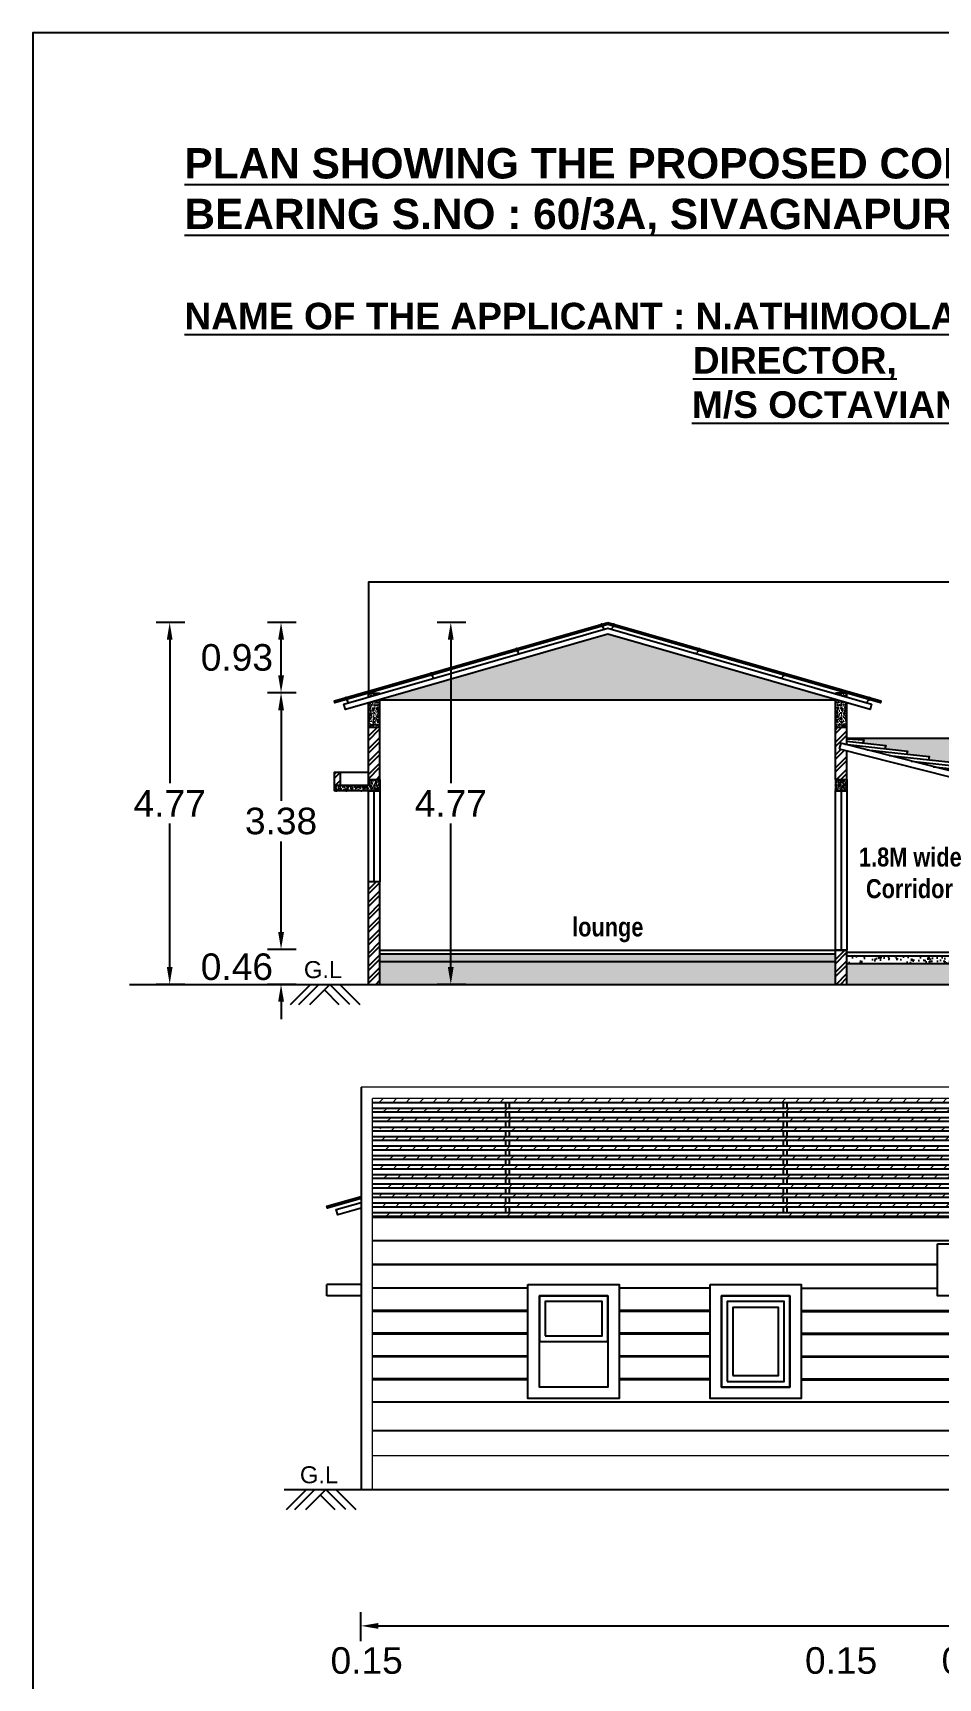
# Model space of a CAD drawing. Header units: metres. Extents: x 3715 to 4596, y 2418 to 2709.
# Drawn here: x 4030.44 to 4042.37, y 2626.97 to 2648.64 of the extents above; entities that cross this region are included whole.
import ezdxf

# ---------------------------------------------------------------- set-up
doc = ezdxf.new("R2010")
doc.units = ezdxf.units.M
doc.header["$MEASUREMENT"] = 0
doc.layers.add('BLK_5_HT_OF_BLDG', color=5, linetype='Continuous')
doc.styles.add('Inner font', font='arial.ttf')
doc.styles.get("Standard").update_dxf_attribs({"font": 'arial.ttf'})
doc.dimstyles.get("Standard").update_dxf_attribs({"dimtxt": 0.35, "dimasz": 0.23, "dimexe": 0.18, "dimexo": 0.0625, "dimgap": 0.09, "dimtad": 0, "dimtih": 1, "dimtoh": 1, "dimzin": 0, "dimdsep": 46, "dimtxsty": 'Standard', "dimcen": 0.09, "dimadec": 0, "dimazin": 0, "dimtfac": 1, "dimtofl": 0, "dimtmove": 2, "dimatfit": 3, "dimfxl": 0, "dimtolj": 1, "dimtzin": 0, "dimarcsym": 0})
pattern_1 = [(50, (-7728.6587, 88984.82795), (0.071726247563, -0.00627523052), [0.00749999999, -0.082499999916]), (355, (-7728.6587, 88984.82795), (-0.01387512832, 0.075219150664), [0.005999999994, -0.06599999993]), (100.451, (-7728.65272, 88984.82743), (0.05785137855, 0.06894357781), [0.00637401574, -0.070114173157]), (46.1842, (-7728.6587, 88984.84795), (0.10672403174, -0.01655209759), [0.01124999999, -0.12374999987]), (96.6356, (-7728.64981, 88984.84657), (0.09346623395, 0.09741163608), [0.00956102361, -0.10517125973]), (351.184, (-7728.6587, 88984.84795), (0.09346638015, 0.09741146363), [0.00899999999, -0.0989999999]), (21, (-7728.6487, 88984.84295), (0.05969089751, -0.040262015123), [0.00749999999, -0.082499999916]), (326, (-7728.6487, 88984.84295), (0.0243315072, 0.07251494722), [0.005999999994, -0.06599999993]), (71.4514, (-7728.643725, 88984.8396), (0.084022240375, 0.032253093556), [0.00637401574, -0.070114173157]), (37.5, (-7728.6587, 88984.827953), (0.0012159855305, 0.033289385349), [0, -0.065199999933, 0, -0.066999999931, 0, -0.066249999932]), (7.5, (-7728.6587, 88984.827953), (0.026306953717, 0.039441171148), [0, -0.038199999961, 0, -0.063699999935, 0, -0.025249999974]), (327.5, (-7728.681, 88984.827953), (0.053382124027, -0.0022554110184), [0, -0.024999999974, 0, -0.07799999992, 0, -0.103499999894]), (317.5, (-7728.691, 88984.827953), (0.05831857529, 0.01001042953), [0, -0.032499999967, 0, -0.051799999947, 0, -0.073499999925])]
pattern_2 = [(50, (-9413.20213, 1919.58267), (0.2151780548, -0.0188256405), [0.0225, -0.2475]), (355, (-9413.20213, 1919.58267), (-0.0416254, 0.22565764), [0.018, -0.198]), (100.4514445, (-9413.1842, 1919.5811), (0.173552654, 0.2068319973), [0.0191220576, -0.2103426336]), (46.1842, (-9413.20213, 1919.64267), (0.320172399, -0.049655784), [0.03375, -0.37125]), (96.6356355, (-9413.17544, 1919.63853), (0.280398584, 0.29223558), [0.0286831026, -0.315514128]), (351.184164, (-9413.20213, 1919.64267), (0.2803985835, 0.29223558), [0.027, -0.297]), (21, (-9413.17213, 1919.62767), (0.1790721156, -0.1207856672), [0.0225, -0.2475]), (326, (-9413.17213, 1919.62767), (0.0729945996, 0.2175450135), [0.018, -0.198]), (71.4514447, (-9413.1572, 1919.6176), (0.252066713, 0.096759346), [0.019122057, -0.2103426336]), (37.5, (-9413.202125, 1919.58267), (0.0036479566, 0.09986815615), [0, -0.1956, 0, -0.201, 0, -0.19875]), (7.5, (-9413.20213, 1919.58267), (0.0789208612, 0.1183235136), [0, -0.1146, 0, -0.1911, 0, -0.07575]), (327.5, (-9413.269025, 1919.58267), (0.16014673085, -0.0067664615), [0, -0.075, 0, -0.234, 0, -0.3105]), (317.5, (-9413.29903, 1919.58267), (0.1749558508, 0.0300314947), [0, -0.0975, 0, -0.1554, 0, -0.2205])]
pattern_3 = [(45, (-9747.39556, 1903.74948), (-0.0883883476, 0.0883883476), [])]

# ---------------------------------------------------------------- blocks, each defined once
blk = doc.blocks.new('z1')
at = {"lineweight": 13}
for p, q in [((-26, 39), (-37, 42)), ((-26, 36), (-36, 39)), ((-25, 33), (-36, 37)), ((-25, 30), (-36, 34)), ((-25, 28), (-35, 31)), ((-24, 25), (-35, 29)), ((-24, 22), (-34, 26)), ((-23, 20), (-34, 23)), ((-23, 17), (-34, 21)), ((-23, 14), (-33, 18)), ((-22, 12), (-33, 15))]:
    blk.add_line(p, q, dxfattribs=at)
for points in [[(12, -79, 0.414214), (23, -87), (43, -84, -0.414214), (55, -93), (5, -100), (5, -100), (5, -100), (5, -100), (5, -100), (55, -93), (55, -93), (55, -93), (5, -100), (-7, -21, 0.414214), (-18, -13), (-38, -16, -0.414214), (-49, -7), (0, 0), (12, -79)], [(-21, 52), (-21, 52, 0.207522), (-32, 57), (-32, 54), (-36, 54), (-36, 56, 0.207499), (-45, 49), (-45, 49)]]:
    blk.add_lwpolyline(points, format="xyb", dxfattribs=at)
for points in [[(-48, 48), (-19, 53), (-18, 48), (-47, 43)], [(57, -92), (57, -92)]]:
    blk.add_lwpolyline(points, close=True, dxfattribs=at)
blk.add_lwpolyline([(-37, 45), (-25, -34), (-19, -44), (-16, -33), (-27, 46)], dxfattribs=at)
blk = doc.blocks.new('A$C65601537')
for p, q in [((-2, 0), (-2, -3)), ((0, 0), (0, -3)), ((-2, -5), (-2, -8)), ((0, -5), (0, -8)), ((-2, -10), (-2, -13)), ((-2, -15), (-2, -18)), ((0, -10), (0, -13)), ((0, -15), (0, -18)), ((-2, -20), (-2, -23)), ((-2, -25), (-2, -28)), ((0, -20), (0, -23)), ((0, -25), (0, -28)), ((-2, -30), (-2, -33)), ((0, -30), (0, -33)), ((-2, -35), (-2, -38)), ((-2, -40), (-2, -43)), ((0, -35), (0, -38)), ((0, -40), (0, -43)), ((-2, -45), (-2, -48)), ((-2, -50), (-2, -53)), ((0, -45), (0, -48)), ((0, -50), (0, -53)), ((-2, -55), (-2, -58)), ((0, -55), (0, -58))]:
    blk.add_line(p, q)
blk = doc.blocks.new('*D16')
at = {"color": 0, "lineweight": -2, "ltscale": 0.1}
for p, q in [((4033.714, 2636.799), (4033.714, 2637.029)), ((4033.914, 2636.569), (4033.534, 2636.569)), ((4033.914, 2636.109), (4033.534, 2636.109)), ((4033.714, 2635.879), (4033.714, 2635.649))]:
    blk.add_line(p, q, dxfattribs=at)
at = {"color": 0, "ltscale": 0.1}
for points in [[(4033.676, 2636.799), (4033.753, 2636.799), (4033.714, 2636.569)], [(4033.676, 2635.879), (4033.753, 2635.879), (4033.714, 2636.109)]]:
    blk.add_solid(points, dxfattribs=at)
at = {"color": 0, "ltscale": 0.1, "insert": (4033.132, 2636.339), "char_height": 0.35, "attachment_point": 5}
blk.add_mtext('\\A1;0.46', dxfattribs=at)
blk = doc.blocks.new('*D17')
at = {"color": 0, "lineweight": -2, "ltscale": 0.1}
for p, q in [((4033.914, 2639.95), (4033.534, 2639.95)), ((4033.714, 2639.72), (4033.714, 2638.528)), ((4033.714, 2636.799), (4033.714, 2637.991)), ((4033.914, 2636.569), (4033.534, 2636.569))]:
    blk.add_line(p, q, dxfattribs=at)
at = {"color": 0, "ltscale": 0.1}
for points in [[(4033.676, 2639.72), (4033.753, 2639.72), (4033.714, 2639.95)], [(4033.676, 2636.799), (4033.753, 2636.799), (4033.714, 2636.569)]]:
    blk.add_solid(points, dxfattribs=at)
at = {"color": 0, "ltscale": 0.1, "insert": (4033.714, 2638.259), "char_height": 0.35, "attachment_point": 5}
blk.add_mtext('\\A1;3.38', dxfattribs=at)
blk = doc.blocks.new('*D18')
at = {"color": 0, "lineweight": -2, "ltscale": 0.1}
for p, q in [((4033.914, 2640.878), (4033.534, 2640.878)), ((4033.714, 2640.18), (4033.714, 2640.648)), ((4033.914, 2639.95), (4033.534, 2639.95))]:
    blk.add_line(p, q, dxfattribs=at)
at = {"color": 0, "ltscale": 0.1}
for points in [[(4033.676, 2640.648), (4033.753, 2640.648), (4033.714, 2640.878)], [(4033.676, 2640.18), (4033.753, 2640.18), (4033.714, 2639.95)]]:
    blk.add_solid(points, dxfattribs=at)
at = {"color": 0, "ltscale": 0.1, "insert": (4033.132, 2640.414), "char_height": 0.35, "attachment_point": 5}
blk.add_mtext('\\A1;0.93', dxfattribs=at)
blk = doc.blocks.new('*D19')
at = {"color": 0, "lineweight": -2, "ltscale": 0.1}
for p, q in [((4032.447, 2640.878), (4032.067, 2640.878)), ((4032.247, 2640.648), (4032.247, 2638.758)), ((4032.247, 2636.339), (4032.247, 2638.228)), ((4032.447, 2636.109), (4032.067, 2636.109))]:
    blk.add_line(p, q, dxfattribs=at)
at = {"color": 0, "ltscale": 0.1}
for points in [[(4032.209, 2640.648), (4032.285, 2640.648), (4032.247, 2640.878)], [(4032.209, 2636.339), (4032.285, 2636.339), (4032.247, 2636.109)]]:
    blk.add_solid(points, dxfattribs=at)
at = {"color": 0, "ltscale": 0.1, "insert": (4032.247, 2638.493), "char_height": 0.35, "attachment_point": 5}
blk.add_mtext('\\A1;4.77', dxfattribs=at)
blk = doc.blocks.new('*D130')
at = {"color": 0, "lineweight": -2, "ltscale": 0.1}
for p, q in [((4034.767, 2626.417), (4034.767, 2626.797)), ((4034.917, 2626.417), (4034.917, 2626.797)), ((4034.537, 2626.617), (4034.307, 2626.617)), ((4035.147, 2626.617), (4035.377, 2626.617))]:
    blk.add_line(p, q, dxfattribs=at)
at = {"color": 0, "ltscale": 0.1}
for points in [[(4034.537, 2626.655), (4034.537, 2626.578), (4034.767, 2626.617)], [(4035.147, 2626.655), (4035.147, 2626.578), (4034.917, 2626.617)]]:
    blk.add_solid(points, dxfattribs=at)
at = {"color": 0, "ltscale": 0.1, "insert": (4034.842, 2627.199), "char_height": 0.35, "attachment_point": 5}
blk.add_mtext('\\A1;0.15', dxfattribs=at)
blk = doc.blocks.new('*D132')
at = {"color": 0, "lineweight": -2, "ltscale": 0.1}
for p, q in [((4041.017, 2626.417), (4041.017, 2626.797)), ((4041.167, 2626.417), (4041.167, 2626.797)), ((4040.787, 2626.617), (4040.557, 2626.617)), ((4041.397, 2626.617), (4041.627, 2626.617))]:
    blk.add_line(p, q, dxfattribs=at)
at = {"color": 0, "ltscale": 0.1}
for points in [[(4040.787, 2626.655), (4040.787, 2626.578), (4041.017, 2626.617)], [(4041.397, 2626.655), (4041.397, 2626.578), (4041.167, 2626.617)]]:
    blk.add_solid(points, dxfattribs=at)
at = {"color": 0, "ltscale": 0.1, "insert": (4041.092, 2627.199), "char_height": 0.35, "attachment_point": 5}
blk.add_mtext('\\A1;0.15', dxfattribs=at)
blk = doc.blocks.new('*D134')
at = {"color": 0, "lineweight": -2, "ltscale": 0.1}
for p, q in [((4042.817, 2626.417), (4042.817, 2626.797)), ((4042.967, 2626.417), (4042.967, 2626.797)), ((4042.587, 2626.617), (4042.357, 2626.617)), ((4043.197, 2626.617), (4043.427, 2626.617))]:
    blk.add_line(p, q, dxfattribs=at)
at = {"color": 0, "ltscale": 0.1}
for points in [[(4042.587, 2626.655), (4042.587, 2626.578), (4042.817, 2626.617)], [(4043.197, 2626.655), (4043.197, 2626.578), (4042.967, 2626.617)]]:
    blk.add_solid(points, dxfattribs=at)
at = {"color": 0, "ltscale": 0.1, "insert": (4042.892, 2627.199), "char_height": 0.35, "attachment_point": 5}
blk.add_mtext('\\A1;0.15', dxfattribs=at)
blk = doc.blocks.new('*D147')
at = {"color": 0, "lineweight": -2, "ltscale": 0.1}
for p, q in [((4034.767, 2627.457), (4034.767, 2627.837)), ((4060.167, 2627.457), (4060.167, 2627.837)), ((4034.997, 2627.657), (4046.784, 2627.657)), ((4059.937, 2627.657), (4048.15, 2627.657))]:
    blk.add_line(p, q, dxfattribs=at)
at = {"color": 0, "ltscale": 0.1}
for points in [[(4034.997, 2627.695), (4034.997, 2627.618), (4034.767, 2627.657)], [(4059.937, 2627.695), (4059.937, 2627.618), (4060.167, 2627.657)]]:
    blk.add_solid(points, dxfattribs=at)
at = {"color": 0, "ltscale": 0.1, "insert": (4047.467, 2627.657), "char_height": 0.35, "attachment_point": 5}
blk.add_mtext('\\A1;25.40', dxfattribs=at)
blk = doc.blocks.new('*D405')
at = {"layer": 'BLK_5_HT_OF_BLDG', "color": 0, "lineweight": -2}
for p, q in [((4036.15, 2640.878), (4035.77, 2640.878)), ((4035.95, 2640.648), (4035.95, 2638.758)), ((4035.95, 2636.339), (4035.95, 2638.228)), ((4036.15, 2636.109), (4035.77, 2636.109))]:
    blk.add_line(p, q, dxfattribs=at)
at = {"layer": 'BLK_5_HT_OF_BLDG', "color": 0}
for points in [[(4035.911, 2640.648), (4035.988, 2640.648), (4035.95, 2640.878)], [(4035.911, 2636.339), (4035.988, 2636.339), (4035.95, 2636.109)]]:
    blk.add_solid(points, dxfattribs=at)
at = {"layer": 'BLK_5_HT_OF_BLDG', "color": 0, "insert": (4035.95, 2638.493), "char_height": 0.35, "attachment_point": 5}
blk.add_mtext('\\A1;4.77', dxfattribs=at)

msp = doc.modelspace()

# ---------------------------------------------------------------- hatches: boundary and pattern name
h = msp.add_hatch()
h.set_pattern_fill('ANSI33', color=256, scale=0.025)
h.set_pattern_definition([(45, (3767.72632, 4736.01445), (-0.112253201, 0.112253201), []), (45, (3767.83858, 4736.01445), (-0.112253201, 0.112253201), [0.079375, -0.0396875])])
h.paths.add_polyline_path([(4041.01733, 2639.85893), (4038.01733, 2640.72143), (4035.01733, 2639.85893)])
h.paths.add_polyline_path([(4059.91733, 2639.85893), (4056.91733, 2640.72143), (4053.91733, 2639.85893)])
at = {"ltscale": 6}
h = msp.add_hatch(dxfattribs=at)
h.set_pattern_fill('AR-CONC', color=253, scale=0.000393701, style=0)
h.set_pattern_definition(pattern_1)
h.paths.add_polyline_path([(4034.86733, 2639.49587), (4035.01733, 2639.49587), (4035.01733, 2639.85893), (4034.86733, 2639.81581)])
h.paths.add_polyline_path([(4034.86733, 2639.94587), (4034.86733, 2639.89385), (4035.01733, 2639.93697), (4035.01733, 2639.94587)])
h = msp.add_hatch(dxfattribs=at)
h.set_pattern_fill('AR-CONC', color=253, scale=0.000393701, style=0)
h.set_pattern_definition([(130, (15804.693356, 88984.82795), (-0.071726247563, -0.00627523052), [0.00749999999, -0.082499999916]), (185, (15804.69336, 88984.82795), (0.01387512832, 0.075219150664), [0.005999999994, -0.06599999993]), (79.549, (15804.68738, 88984.82743), (-0.05785137855, 0.06894357781), [0.00637401574, -0.070114173157]), (133.8158, (15804.69336, 88984.84795), (-0.10672403174, -0.01655209759), [0.01124999999, -0.12374999987]), (83.3644, (15804.68446, 88984.84657), (-0.09346623395, 0.09741163608), [0.00956102361, -0.10517125973]), (188.816, (15804.69336, 88984.84795), (-0.09346638015, 0.09741146363), [0.00899999999, -0.0989999999]), (159, (15804.683356, 88984.84295), (-0.05969089751, -0.040262015123), [0.00749999999, -0.082499999916]), (214, (15804.68336, 88984.84295), (-0.0243315072, 0.07251494722), [0.005999999994, -0.06599999993]), (108.5486, (15804.67838, 88984.8396), (-0.084022240375, 0.032253093556), [0.00637401574, -0.070114173157]), (142.5, (15804.693356, 88984.827953), (-0.0012159855305, 0.033289385349), [0, -0.065199999933, 0, -0.066999999931, 0, -0.066249999932]), (172.5, (15804.693356, 88984.827953), (-0.026306953717, 0.039441171148), [0, -0.038199999961, 0, -0.063699999935, 0, -0.025249999974]), (212.5, (15804.715656, 88984.827953), (-0.053382124027, -0.0022554110184), [0, -0.024999999974, 0, -0.07799999992, 0, -0.103499999894]), (222.5, (15804.725656, 88984.827953), (-0.05831857529, 0.01001042953), [0, -0.032499999967, 0, -0.051799999947, 0, -0.073499999925])])
h.paths.add_polyline_path([(4041.01733, 2639.85893), (4041.16733, 2639.81581), (4041.16733, 2639.49587), (4041.01733, 2639.49587)])
h.paths.add_polyline_path([(4041.01733, 2639.93697), (4041.01733, 2639.94587), (4041.16733, 2639.94587), (4041.16733, 2639.89385)])
h = msp.add_hatch()
h.set_pattern_fill('ANSI32', color=256, scale=0.0125)
h.set_pattern_definition([(45, (3747.54344, 4778.24014), (-0.084189901, 0.084189901), []), (45, (3747.59957, 4778.24014), (-0.084189901, 0.084189901), [])])
h.paths.add_polyline_path([(4035.01733, 2639.49587), (4034.86733, 2639.49587), (4034.86733, 2638.80893), (4035.01733, 2638.80893)])
h.paths.add_polyline_path([(4035.01733, 2637.45893), (4034.86733, 2637.45893), (4034.86733, 2636.10893), (4035.01733, 2636.10893)])
h.paths.add_polyline_path([(4041.16733, 2639.18815), (4041.06733, 2639.21351), (4041.0886, 2639.28543), (4041.14146, 2639.27202), (4041.16733, 2639.26923), (4041.16733, 2639.49587), (4041.01733, 2639.49587), (4041.01733, 2638.80893), (4041.16733, 2638.80893)])
h.paths.add_polyline_path([(4041.16733, 2636.55893), (4041.01733, 2636.55893), (4041.01733, 2636.10893), (4041.16733, 2636.10893)])
h.paths.add_polyline_path([(4042.96733, 2636.53393), (4042.74233, 2636.53393), (4042.74233, 2636.10893), (4042.96733, 2636.10893)])
h.paths.add_polyline_path([(4052.19233, 2636.53393), (4051.96733, 2636.53393), (4051.96733, 2636.10893), (4052.19233, 2636.10893)])
h.paths.add_polyline_path([(4053.91733, 2636.55893), (4053.76733, 2636.55893), (4053.76733, 2636.10893), (4053.91733, 2636.10893)])
h.paths.add_polyline_path([(4053.91733, 2639.49587), (4053.76733, 2639.49587), (4053.76733, 2639.26923), (4053.79319, 2639.27202), (4053.84606, 2639.28543), (4053.86733, 2639.21351), (4053.76733, 2639.18815), (4053.76733, 2638.80893), (4053.91733, 2638.80893)])
h.paths.add_polyline_path([(4060.06733, 2639.49587), (4059.91733, 2639.49587), (4059.91733, 2638.80893), (4060.06733, 2638.80893)])
h.paths.add_polyline_path([(4060.06733, 2637.45893), (4059.91733, 2637.45893), (4059.91733, 2636.10893), (4060.06733, 2636.10893)])
h = msp.add_hatch()
h.set_pattern_fill('041', color=256, scale=0.125, pattern_type=2)
h.set_pattern_definition([(45, (3767.72632, 4736.01445), (-0.125, 0.125), [0.035355339, -0.141421356]), (135, (3767.80132, 4736.01445), (-0.125000009, -0.125000009), [0.035355339, -0.141421356]), (45, (3767.72632, 4736.12695), (-0.125, 0.125), [0.035355339, -0.141421356]), (135, (3767.80132, 4736.12695), (-0.125000009, -0.125000009), [0.035355339, -0.141421356]), (45, (3767.72632, 4736.13945), (-0.125, 0.125), [0.035355339, -0.141421356]), (135, (3767.80132, 4736.13945), (-0.125000009, -0.125000009), [0.035355339, -0.141421356]), (45, (3767.72632, 4736.25195), (-0.125, 0.125), [0.035355339, -0.141421356]), (135, (3767.80132, 4736.25195), (-0.125000009, -0.125000009), [0.035355339, -0.141421356]), (0, (3767.75132, 4736.15195), (0, 0.125), [0.025, -0.1]), (0, (3767.75132, 4736.03945), (0, 0.125), [0.025, -0.1]), (90, (3767.72632, 4736.01445), (-0.125, 0), [0.1125, -0.0125]), (90, (3767.80132, 4736.01445), (-0.125, 0), [0.1125, -0.0125]), (0, (3767.80132, 4736.01445), (0, 0.125), [0.05, -0.075]), (0, (3767.80132, 4736.13945), (0, 0.125), [0.05, -0.075])])
h.paths.add_polyline_path([(4052.6922, 2639.06831), (4052.68004, 2639.10944), (4052.97967, 2639.14178), (4052.96751, 2639.18292), (4053.26714, 2639.21525), (4053.25497, 2639.25639), (4053.55461, 2639.28873), (4053.53699, 2639.34831), (4041.16733, 2639.34831), (4041.16733, 2639.3431), (4041.39221, 2639.32987), (4041.38005, 2639.28873), (4041.67968, 2639.25639), (4041.66751, 2639.21525), (4041.96715, 2639.18292), (4041.95498, 2639.14178), (4042.25462, 2639.10944), (4042.24245, 2639.06831), (4042.54209, 2639.03597), (4042.52992, 2638.99483), (4042.82956, 2638.9625), (4042.81739, 2638.92136), (4043.11703, 2638.88902), (4043.09538, 2638.81584), (4043.33983, 2638.7732), (4043.30507, 2638.75044), (4051.62959, 2638.75044), (4051.59483, 2638.7732), (4051.83928, 2638.81584), (4051.81763, 2638.88902), (4052.11727, 2638.92136), (4052.1051, 2638.9625), (4052.40474, 2638.99483), (4052.39257, 2639.03597)])
h = msp.add_hatch(dxfattribs=at)
h.set_pattern_fill('ANSI32', color=256, scale=11.811024, style=0)
h.set_pattern_definition([(45, (3380.49274, 3612.85631), (-0.079549513, 0.079549513), []), (45, (3380.54577, 3612.85631), (-0.079549513, 0.079549513), [])])
h.paths.add_polyline_path([(4034.41733, 2638.73393), (4034.49115, 2638.73393), (4034.49115, 2638.90618), (4034.41733, 2638.90618)])
h = msp.add_hatch(dxfattribs=at)
h.set_pattern_fill('AR-CONC', color=253, scale=0.000393701, style=0)
h.set_pattern_definition(pattern_1)
h.paths.add_polyline_path([(4035.01733, 2638.80893), (4034.86733, 2638.80893), (4034.86733, 2638.73393), (4034.41733, 2638.73393), (4034.41733, 2638.65893), (4034.52818, 2638.65893), (4035.01733, 2638.65893)])
h = msp.add_hatch(dxfattribs=at)
h.set_pattern_fill('AR-CONC', color=253, scale=0.00025, style=0)
h.set_pattern_definition([(50, (-7639.334308, 88989.872958), (0.045546167202, -0.00398477138), [0.004762499995, -0.052387499946]), (355, (-7639.33431, 88989.87296), (-0.008810706485, 0.047764160672), [0.003809999996, -0.041909999957]), (100.451, (-7639.330513, 88989.872626), (0.03673562538, 0.04377917191), [0.004047499996, -0.044522499954]), (46.1842, (-7639.33431, 88989.88566), (0.067769760154, -0.010510581972), [0.00714374999, -0.07858124992]), (96.6356, (-7639.32866, 88989.88478), (0.059351058556, 0.06185638891), [0.006071249994, -0.06678374993]), (351.184, (-7639.33431, 88989.88566), (0.05935115139, 0.0618562794), [0.005714999994, -0.062864999936]), (21, (-7639.327958, 88989.882483), (0.03790371992, -0.025566379603), [0.004762499995, -0.052387499946]), (326, (-7639.32796, 88989.882483), (0.01545050707, 0.046046991484), [0.003809999996, -0.041909999957]), (71.4514, (-7639.3248, 88989.880352), (0.053354122638, 0.020480714408), [0.004047499996, -0.044522499954]), (37.5, (-7639.334308, 88989.872958), (0.000772150812, 0.0211387596967), [0, -0.041401999958, 0, -0.0425449999565, 0, -0.042068749957]), (7.5, (-7639.334308, 88989.872958), (0.0167049156105, 0.025045143679), [0, -0.024256999975, 0, -0.0404494999586, 0, -0.0160337499836]), (327.5, (-7639.348469, 88989.872958), (0.033897648757, -0.0014321859967), [0, -0.015874999984, 0, -0.049529999949, 0, -0.065722499933]), (317.5, (-7639.35482, 88989.872958), (0.037032295309, 0.006356622752), [0, -0.020637499979, 0, -0.032892999966, 0, -0.046672499952])])
h.paths.add_polyline_path([(4041.16733, 2638.80657), (4041.01733, 2638.80657), (4041.01733, 2638.65893), (4041.16733, 2638.65893)])
at = {"ltscale": 0.1}
h = msp.add_hatch(dxfattribs=at)
h.set_pattern_fill('AR-CONC', color=256, scale=0.03)
h.set_pattern_definition(pattern_2)
h.paths.add_polyline_path([(4041.01733, 2636.50893), (4035.01733, 2636.50893), (4035.01733, 2636.40893), (4041.01733, 2636.40893)])
h = msp.add_hatch(dxfattribs=at)
h.set_pattern_fill('AR-CONC', color=256, scale=0.03)
h.set_pattern_definition(pattern_2)
h.paths.add_polyline_path([(4042.74233, 2636.48393), (4041.16733, 2636.48393), (4041.16733, 2636.38393), (4042.74233, 2636.38393)])
at = {"ltscale": 6}
h = msp.add_hatch(dxfattribs=at)
h.set_pattern_fill('AR-SAND', color=256, scale=0.0025, style=0)
h.set_pattern_definition([(37.5, (3767.72632, 4736.01445), (-0.0040000782, 0.122353309), [0, -0.09652, 0, -0.10795, 0, -0.1031875]), (7.5, (3767.72632, 4736.01445), (0.112380821, 0.179206275), [0, -0.05207, 0, -0.086995, 0, -0.0333375]), (327.5, (3767.64822, 4736.01445), (0.1977480924, 0.000359296), [0, -0.03175, 0, -0.1143, 0, -0.149225]), (317.5, (3767.64822, 4736.01445), (0.190889113, 0.055732331), [0, -0.015875, 0, -0.07493, 0, -0.085725])])
h.paths.add_polyline_path([(4041.01733, 2636.40893), (4035.01733, 2636.40893), (4035.01733, 2636.10893), (4041.01733, 2636.10893)])
h.paths.add_polyline_path([(4042.74233, 2636.38393), (4041.16733, 2636.38393), (4041.16733, 2636.10893), (4042.74233, 2636.10893)])
h.paths.add_polyline_path([(4053.76733, 2636.38393), (4052.19233, 2636.38393), (4052.19233, 2636.10893), (4053.76733, 2636.10893)])
h.paths.add_polyline_path([(4059.91733, 2636.40893), (4053.91733, 2636.40893), (4053.91733, 2636.10893), (4059.91733, 2636.10893)])
at = {"lineweight": 0, "ltscale": 2}
h = msp.add_hatch(dxfattribs=at)
h.set_pattern_fill('ANSI31', color=256, style=0)
h.set_pattern_definition(pattern_3)
h.paths.add_polyline_path([(4035.01733, 2634.54994), (4059.91733, 2634.54994), (4059.91733, 2634.60311), (4035.01733, 2634.60311)])
h = msp.add_hatch(dxfattribs=at)
h.set_pattern_fill('ANSI31', color=256, style=0)
h.set_pattern_definition(pattern_3)
h.paths.add_polyline_path([(4035.01733, 2634.42494), (4059.91733, 2634.42494), (4059.91733, 2634.47494), (4035.01733, 2634.47494)])
h = msp.add_hatch(dxfattribs=at)
h.set_pattern_fill('ANSI31', color=256, style=0)
h.set_pattern_definition(pattern_3)
h.paths.add_polyline_path([(4035.0464, 2634.29994), (4059.91733, 2634.29994), (4059.91733, 2634.34994), (4035.0464, 2634.34994)])
h = msp.add_hatch(dxfattribs=at)
h.set_pattern_fill('ANSI31', color=256, style=0)
h.set_pattern_definition(pattern_3)
h.paths.add_polyline_path([(4035.01733, 2634.17494), (4059.91733, 2634.17494), (4059.91733, 2634.22494), (4035.01733, 2634.22494)])
h = msp.add_hatch(dxfattribs=at)
h.set_pattern_fill('ANSI31', color=256, style=0)
h.set_pattern_definition(pattern_3)
h.paths.add_polyline_path([(4035.01733, 2634.04994), (4059.91733, 2634.04994), (4059.91733, 2634.09994), (4035.01733, 2634.09994)])
h = msp.add_hatch(dxfattribs=at)
h.set_pattern_fill('ANSI31', color=256, style=0)
h.set_pattern_definition(pattern_3)
h.paths.add_polyline_path([(4035.01733, 2633.92494), (4059.91733, 2633.92494), (4059.91733, 2633.97494), (4035.01733, 2633.97494)])
h = msp.add_hatch(dxfattribs=at)
h.set_pattern_fill('ANSI31', color=256, style=0)
h.set_pattern_definition(pattern_3)
h.paths.add_polyline_path([(4035.01733, 2633.79994), (4059.91733, 2633.79994), (4059.91733, 2633.84994), (4035.01733, 2633.84994)])
h = msp.add_hatch(dxfattribs=at)
h.set_pattern_fill('ANSI31', color=256, style=0)
h.set_pattern_definition(pattern_3)
h.paths.add_polyline_path([(4035.01733, 2633.67494), (4059.91733, 2633.67494), (4059.91733, 2633.72494), (4035.01733, 2633.72494)])
h = msp.add_hatch(dxfattribs=at)
h.set_pattern_fill('ANSI31', color=256, style=0)
h.set_pattern_definition(pattern_3)
h.paths.add_polyline_path([(4035.01733, 2633.54994), (4059.91733, 2633.54994), (4059.91733, 2633.59994), (4035.01733, 2633.59994)])
h = msp.add_hatch(dxfattribs=at)
h.set_pattern_fill('ANSI31', color=256, style=0)
h.set_pattern_definition(pattern_3)
h.paths.add_polyline_path([(4035.01733, 2633.42494), (4059.91733, 2633.42494), (4059.91733, 2633.47494), (4035.01733, 2633.47494)])
h = msp.add_hatch(dxfattribs=at)
h.set_pattern_fill('ANSI31', color=256, style=0)
h.set_pattern_definition(pattern_3)
h.paths.add_polyline_path([(4035.01733, 2633.29994), (4059.91733, 2633.29994), (4059.91733, 2633.34994), (4035.01733, 2633.34994)])
h = msp.add_hatch(dxfattribs=at)
h.set_pattern_fill('ANSI31', color=256, style=0)
h.set_pattern_definition(pattern_3)
h.paths.add_polyline_path([(4035.01733, 2633.17494), (4059.91733, 2633.17494), (4059.91733, 2633.22494), (4035.01733, 2633.22494)])
h = msp.add_hatch(dxfattribs=at)
h.set_pattern_fill('ANSI31', color=256, style=0)
h.set_pattern_definition(pattern_3)
h.paths.add_polyline_path([(4035.01733, 2633.04994), (4059.91733, 2633.04994), (4059.91733, 2633.09994), (4035.01733, 2633.09994)])

# ---------------------------------------------------------------- linework, layer by layer
for p, q in [((4034.86733, 2639.89385), (4034.86733, 2639.94587)), ((4034.86733, 2639.94587), (4035.01733, 2639.94587)), ((4035.01733, 2639.93697), (4035.01733, 2639.94587)), ((4041.01733, 2639.93697), (4041.01733, 2639.94587)), ((4041.16733, 2639.94587), (4041.01733, 2639.94587)), ((4041.16733, 2639.89385), (4041.16733, 2639.94587)), ((4034.86733, 2638.80893), (4034.86733, 2639.81581)), ((4035.01733, 2639.85893), (4041.01733, 2639.85893)), ((4035.01733, 2638.80893), (4035.01733, 2639.85893)), ((4041.01733, 2638.80893), (4041.01733, 2639.85893)), ((4041.16733, 2639.26546), (4041.16733, 2639.81581)), ((4034.86733, 2639.49587), (4035.01733, 2639.49587)), ((4041.01733, 2639.49587), (4041.16733, 2639.49587)), ((4053.76733, 2639.34831), (4041.16733, 2639.34831)), ((4041.16733, 2638.80893), (4041.16733, 2639.18815)), ((4041.01733, 2638.80893), (4041.16733, 2638.80893)), ((4041.01733, 2638.80893), (4041.01733, 2638.65893)), ((4041.01733, 2638.65893), (4041.16733, 2638.65893)), ((4041.16733, 2638.80893), (4041.16733, 2638.65893)), ((4034.86733, 2636.10893), (4034.86733, 2637.45893)), ((4035.01733, 2637.45893), (4034.86733, 2637.45893)), ((4035.01733, 2636.10893), (4035.01733, 2637.45893)), ((4035.01733, 2636.55893), (4041.01733, 2636.55893)), ((4035.01733, 2636.50893), (4041.01733, 2636.50893)), ((4041.01733, 2636.10893), (4041.01733, 2636.55893)), ((4041.01733, 2636.55893), (4041.16733, 2636.55893)), ((4041.16733, 2636.10893), (4041.16733, 2636.55893)), ((4041.16733, 2636.53393), (4042.74233, 2636.53393)), ((4041.16733, 2636.48393), (4042.74233, 2636.48393)), ((4035.01733, 2636.40893), (4041.01733, 2636.40893)), ((4041.16733, 2636.38393), (4042.74233, 2636.38393)), ((4031.71547, 2636.10893), (4061.2692, 2636.10893)), ((4034.76733, 2634.75311), (4034.76733, 2629.45359)), ((4060.01733, 2634.54994), (4034.91733, 2634.54994)), ((4060.01733, 2634.47494), (4034.91733, 2634.47494)), ((4060.01733, 2634.42494), (4034.91733, 2634.42494)), ((4060.01733, 2634.34994), (4034.91733, 2634.34994)), ((4060.01733, 2634.29994), (4034.91733, 2634.29994)), ((4060.01733, 2634.22494), (4034.91733, 2634.22494)), ((4060.01733, 2634.17494), (4034.91733, 2634.17494)), ((4060.01733, 2634.09994), (4034.91733, 2634.09994)), ((4060.01733, 2634.04994), (4034.91733, 2634.04994)), ((4060.01733, 2633.97494), (4034.91733, 2633.97494)), ((4060.01733, 2633.92494), (4034.91733, 2633.92494)), ((4060.01733, 2633.84994), (4034.91733, 2633.84994)), ((4060.01733, 2633.79994), (4034.91733, 2633.79994)), ((4060.01733, 2633.72494), (4034.91733, 2633.72494)), ((4060.01733, 2633.67494), (4034.91733, 2633.67494)), ((4060.01733, 2633.59994), (4034.91733, 2633.59994)), ((4060.01733, 2633.54994), (4034.91733, 2633.54994)), ((4060.01733, 2633.47494), (4034.91733, 2633.47494)), ((4060.01733, 2633.42494), (4034.91733, 2633.42494)), ((4060.01733, 2633.34994), (4034.91733, 2633.34994)), ((4060.01733, 2633.29994), (4034.91733, 2633.29994)), ((4060.01733, 2633.22494), (4034.91733, 2633.22494)), ((4060.01733, 2633.17494), (4034.91733, 2633.17494)), ((4060.01733, 2633.09994), (4034.91733, 2633.09994)), ((4060.01733, 2633.04994), (4034.91733, 2633.04994)), ((4060.01733, 2633.04994), (4034.91733, 2633.04994)), ((4060.01733, 2633.03744), (4034.91733, 2633.03744)), ((4034.31785, 2632.00359), (4034.31785, 2632.15342)), ((4034.76733, 2632.15342), (4034.31785, 2632.15342)), ((4034.76733, 2632.00359), (4034.31785, 2632.00359)), ((4036.96733, 2631.81244), (4034.91733, 2631.81244)), ((4036.96733, 2631.79994), (4034.91733, 2631.79994)), ((4039.36733, 2631.81244), (4038.16733, 2631.81244)), ((4039.36733, 2631.79994), (4038.16733, 2631.79994)), ((4040.56733, 2631.81244), (4042.80749, 2631.81244)), ((4040.56733, 2631.79994), (4042.80749, 2631.79994)), ((4036.96733, 2631.51244), (4034.91733, 2631.51244)), ((4036.96733, 2631.49994), (4034.91733, 2631.49994)), ((4039.36733, 2631.51244), (4038.16733, 2631.51244)), ((4039.36733, 2631.49994), (4038.16733, 2631.49994)), ((4040.56733, 2631.51244), (4042.80749, 2631.51244)), ((4040.56733, 2631.49994), (4042.80749, 2631.49994)), ((4036.96733, 2631.21244), (4034.91733, 2631.21244)), ((4036.96733, 2631.19994), (4034.91733, 2631.19994)), ((4039.36733, 2631.21244), (4038.16733, 2631.21244)), ((4039.36733, 2631.19994), (4038.16733, 2631.19994)), ((4040.56733, 2631.21244), (4042.80749, 2631.21244)), ((4040.56733, 2631.19994), (4042.80749, 2631.19994)), ((4036.96733, 2630.91244), (4034.91733, 2630.91244)), ((4036.96733, 2630.89994), (4034.91733, 2630.89994)), ((4039.36733, 2630.91244), (4038.16733, 2630.91244)), ((4039.36733, 2630.89994), (4038.16733, 2630.89994)), ((4040.56733, 2630.91244), (4042.80749, 2630.91244)), ((4040.56733, 2630.89994), (4042.80749, 2630.89994)), ((4033.75476, 2629.45359), (4061.49339, 2629.45359))]:
    msp.add_line(p, q)
at = {"ltscale": 6}
msp.add_line((4034.49115, 2638.90618), (4034.85788, 2638.90618, 0), dxfattribs=at)
at = {"lineweight": 25}
for p, q in [((4034.10059, 2636.10893), (4033.83232, 2635.84066)), ((4034.21209, 2636.10893), (4033.94382, 2635.84066)), ((4034.28499, 2636.03603), (4034.4763, 2635.84472)), ((4034.48756, 2636.10893), (4034.75178, 2635.84472)), ((4034.04791, 2629.45359), (4033.77963, 2629.18532)), ((4034.15941, 2629.45359), (4033.89113, 2629.18532)), ((4034.23231, 2629.38069), (4034.42362, 2629.18938)), ((4034.43488, 2629.45359), (4034.69909, 2629.18938))]:
    msp.add_line(p, q, dxfattribs=at)
at = {"lineweight": 20}
for p, q in [((4060.16733, 2634.75311), (4034.76733, 2634.75311)), ((4034.91733, 2629.45359), (4034.91733, 2634.60311)), ((4060.01733, 2634.60311), (4034.91733, 2634.60311))]:
    msp.add_line(p, q, dxfattribs=at)
at = {"lineweight": 0}
for p, q in [((4034.91733, 2632.73744), (4060.01733, 2632.73744)), ((4060.01733, 2632.72494), (4034.91733, 2632.72494)), ((4034.91733, 2632.42494), (4042.36418, 2632.42494)), ((4034.91733, 2632.41244), (4042.36418, 2632.41244)), ((4036.96733, 2632.11244), (4034.91733, 2632.11244)), ((4039.36733, 2632.11244), (4038.16733, 2632.11244)), ((4040.56733, 2632.11244), (4042.3621, 2632.11244)), ((4036.96733, 2632.09994), (4034.91733, 2632.09994)), ((4039.36733, 2632.09994), (4038.16733, 2632.09994)), ((4040.56733, 2632.09994), (4042.36212, 2632.09994)), ((4034.91733, 2630.61244), (4042.80749, 2630.61244)), ((4042.80749, 2630.59994), (4034.91733, 2630.59994)), ((4034.91733, 2630.23744), (4042.80749, 2630.23744)), ((4034.91733, 2630.22494), (4042.80749, 2630.22494)), ((4034.91733, 2629.90359), (4042.88548, 2629.90359))]:
    msp.add_line(p, q, dxfattribs=at)
at = {"ltscale": 0.1}
msp.add_lwpolyline([(4030.44487, 2583.79552), (4108.24936, 2583.79552), (4108.24936, 2648.64345), (4030.44487, 2648.64345)], close=True, dxfattribs=at)
for points in [[(4060.06733, 2639.97189), (4060.06733, 2641.40845), (4034.86733, 2641.40845), (4034.86733, 2639.97189)], [(4041.14146, 2639.27202), (4041.96715, 2639.18292), (4041.95498, 2639.14178)], [(4041.16733, 2639.3431), (4041.39221, 2639.32987), (4041.38005, 2639.28873)], [(4041.16733, 2639.31168), (4041.67968, 2639.25639), (4041.66751, 2639.21525)], [(4041.4328, 2639.19813), (4042.25462, 2639.10944), (4042.24245, 2639.06831)], [(4041.72413, 2639.12424), (4042.54209, 2639.03597), (4042.52992, 2638.99483)], [(4042.01546, 2639.05035), (4042.82956, 2638.9625), (4042.81739, 2638.92136)], [(4042.30679, 2638.97646), (4043.11703, 2638.88902), (4043.09538, 2638.81584)], [(4034.94233, 2637.45893), (4034.94233, 2638.65893)], [(4041.09233, 2638.65893), (4041.09233, 2636.55893)], [(4034.76733, 2633.28905), (4034.32475, 2633.16181), (4034.31785, 2633.1858), (4034.76733, 2633.31503)], [(4034.76733, 2633.15913), (4034.46185, 2633.07131), (4034.44115, 2633.1433), (4034.76733, 2633.23708)]]:
    msp.add_lwpolyline(points)
for points in [[(4038.01733, 2640.87751), (4041.61733, 2639.84251), (4041.61042, 2639.81848), (4038.01733, 2640.8515), (4034.42424, 2639.81848), (4034.41733, 2639.84251)], [(4041.49389, 2639.79996), (4041.47317, 2639.72788), (4038.01733, 2640.72143), (4034.56149, 2639.72788), (4034.54077, 2639.79996), (4038.01733, 2640.79947)], [(4041.06733, 2639.21351), (4043.25389, 2638.65893), (4043.27516, 2638.73085), (4041.0886, 2639.28543)], [(4035.01733, 2638.80893), (4035.01733, 2638.65893), (4034.41733, 2638.65893), (4034.41733, 2638.73393), (4034.86733, 2638.73393), (4034.86733, 2638.80893)], [(4034.86733, 2638.65893), (4035.01733, 2638.65893), (4035.01733, 2637.45893), (4034.86733, 2637.45893)], [(4041.01733, 2638.65893), (4041.16733, 2638.65893), (4041.16733, 2636.55893), (4041.01733, 2636.55893)], [(4042.36418, 2632.69218), (4052.57051, 2632.69218), (4052.57051, 2632.00359), (4042.36418, 2632.00359)], [(4037.11733, 2631.40359), (4038.01735, 2631.40359), (4038.01735, 2632.00359), (4037.11733, 2632.00359)], [(4037.19233, 2631.47859), (4037.94235, 2631.47859), (4037.94235, 2631.92859), (4037.19233, 2631.92859)], [(4039.51733, 2630.80359), (4040.41733, 2630.80359), (4040.41733, 2632.00359), (4039.51733, 2632.00359)], [(4039.59233, 2630.87859), (4040.34233, 2630.87859), (4040.34233, 2631.92859), (4039.59233, 2631.92859)], [(4039.66733, 2630.95359), (4040.26733, 2630.95359), (4040.26733, 2631.85359), (4039.66733, 2631.85359)]]:
    msp.add_lwpolyline(points, close=True)
at = {"ltscale": 6}
msp.add_lwpolyline([(4034.41733, 2638.73393), (4034.41733, 2638.90618), (4034.49115, 2638.90618), (4034.49115, 2638.73701)], dxfattribs=at)
at = {"lineweight": 25}
for points in [[(4034.62211, 2635.84472), (4034.3579, 2636.10893), (4034.08963, 2635.84066)], [(4034.56943, 2629.18938), (4034.30521, 2629.45359), (4034.03694, 2629.18532)]]:
    msp.add_lwpolyline(points, dxfattribs=at)
for points in [[(4036.96733, 2632.15359), (4038.16733, 2632.15359), (4038.16733, 2630.65359), (4036.96733, 2630.65359)], [(4039.36733, 2632.15359), (4040.56733, 2632.15359), (4040.56733, 2630.65359), (4039.36733, 2630.65359)], [(4037.11733, 2632.00359), (4038.01733, 2632.00359), (4038.01733, 2630.80359), (4037.11733, 2630.80359)], [(4039.51733, 2632.00359), (4040.41733, 2632.00359), (4040.41733, 2630.80359), (4039.51733, 2630.80359)]]:
    msp.add_lwpolyline(points, close=True, dxfattribs=at)

# ---------------------------------------------------------------- block references
at = {"yscale": 0.0005003481560014, "zscale": 0.0005003481560014}
for p, xscale, rotation in [((4037.95384, 2640.83328), 0.0005003481560014, 7.430998226662239), ((4038.08081, 2640.83328), -0.0005003481560014, 352.5690017733378), ((4036.8313, 2640.51055), 0.0005003481560014, 7.430998226762373), ((4039.20336, 2640.51055), -0.0005003481560014, 352.5690017732376), ((4035.70876, 2640.18782), 0.0005003481560014, 7.430998226762373), ((4040.3259, 2640.18782), -0.0005003481560014, 352.5690017732376), ((4034.58622, 2639.86509), 0.0005003481560014, 7.430998226762373), ((4041.44844, 2639.86509), -0.0005003481560014, 352.5690017732376)]:
    msp.add_blockref('z1', p, dxfattribs=dict(at, xscale=xscale, rotation=rotation))
at = {"xscale": 0.0249999999999394, "yscale": 0.0249999999999394, "zscale": 0.0249999999999394}
for p in [(4036.7209, 2634.54994), (4040.37805, 2634.54994)]:
    msp.add_blockref('A$C65601537', p, dxfattribs=at)

# ---------------------------------------------------------------- texts
at = {"lineweight": 25}
for p in [(4034.01491, 2636.19127), (4033.96223, 2629.53593)]:
    msp.add_text('G.L', height=0.223783, dxfattribs=at).set_placement(p)
at = {"insert": (4032.44074, 2647.12562), "char_height": 0.4, "attachment_point": 1}
msp.add_mtext_dynamic_manual_height_columns("\\A1;{\\fArial|b1|i0|c0|p34;\\LPLAN SHOWING THE PROPOSED CONSTRUCTION OF INDUSTRIAL BUILDING FOR 'M/S OCTAVIAN GARMENTS PVT. LTD' & PROPOSED INSTALLATION OF 377.0 HP ELC. MOTOR  \\PBEARING S.NO : 60/3A, SIVAGNAPURAM ROAD, EPPODUMVENDRAN VILLAGE & PANCHAYAT, OTTAPIDARAM TALUK.\\H1.44331x; }", width=89.0725229, gutter_width=1, heights=[0], dxfattribs=at)
at = {"insert": (4032.44074, 2645.08839), "char_height": 0.35, "width": 20.1821066, "attachment_point": 1}
msp.add_mtext('\\A1;{\\fArial|b1|i0|c0|p34;\\LNAME OF THE APPLICANT : N.ATHIMOOLAM NAIDU, \\P}^I                                       {\\fArial|b1|i0|c0|p34;\\LDIRECTOR,\\P}^I^I^I^I        {\\fArial|b1|i0|c0|p34;\\LM/S OCTAVIAN GARMENTS PRIVATE LIMITED.}', dxfattribs=at)
at = {"char_height": 0.25, "width": 4.047584, "attachment_point": 1, "style": 'Inner font'}
for s, insert in [('{\\fArial Narrow|b1|i0|c0|p34;\\W8.56479;  \\W1;1.8M wide\\P\\W9.14188;  \\W1;Corridor}', (4039.96393, 2637.91142)), ('{\\fArial Narrow|b1|i0|c0|p34;\\W9.85923;  \\W1;lounge}', (4035.97895, 2636.99036))]:
    msp.add_mtext(s, dxfattribs=dict(at, insert=insert))

# ---------------------------------------------------------------- dimensions: what is measured, and where the dimension line sits
at = {"ltscale": 0.1}
for base, p1, p2, picture, middle in [((4032.24701, 2636.10893), (4038.01733, 2640.87751), (4040.35373, 2636.10893), '*D19', (4032.24701, 2638.49322)), ((4033.71426, 2640.87751), (4035.01733, 2639.94995), (4038.01733, 2640.87751), '*D18', (4033.13162, 2640.41373)), ((4033.71426, 2639.94995), (4035.01733, 2636.56893), (4035.01733, 2639.94995), '*D17', (4033.71426, 2638.25944)), ((4033.71426, 2636.56893), (4035.01733, 2636.10893), (4035.01733, 2636.56893), '*D16', (4033.13186, 2636.33893))]:
    dim = msp.add_linear_dim(base=base, p1=p1, p2=p2, angle=90, dimstyle='Standard', dxfattribs=at)
    dim.commit()
    dim.dimension.update_dxf_attribs({"geometry": picture, "text_midpoint": middle})
for base, p1, p2, picture, middle in [((4060.16733, 2627.65678), (4034.76734, 2625.56733), (4060.16733, 2625.56733), '*D147', (4047.46733, 2627.65678)), ((4034.91733, 2626.61662), (4034.76734, 2625.83419), (4034.91733, 2625.83419), '*D130', (4034.84234, 2627.19902)), ((4041.16733, 2626.61662), (4041.01733, 2625.47452), (4041.16733, 2625.47452), '*D132', (4041.09233, 2627.19902)), ((4042.96733, 2626.61662), (4042.81733, 2625.71733), (4042.96733, 2625.71733), '*D134', (4042.89233, 2627.19902))]:
    dim = msp.add_linear_dim(base=base, p1=p1, p2=p2, dimstyle='Standard', dxfattribs=at)
    dim.commit()
    dim.dimension.update_dxf_attribs({"geometry": picture, "text_midpoint": middle})
at = {"layer": 'BLK_5_HT_OF_BLDG'}
dim = msp.add_linear_dim(base=(4035.94955, 2636.10893), p1=(4038.01733, 2640.87751), p2=(4037.68485, 2636.10893), angle=90, dimstyle='Standard', dxfattribs=at)
dim.commit()
dim.dimension.update_dxf_attribs({"geometry": '*D405', "text_midpoint": (4035.94955, 2638.49322)})

doc.saveas('drawing.dxf')
